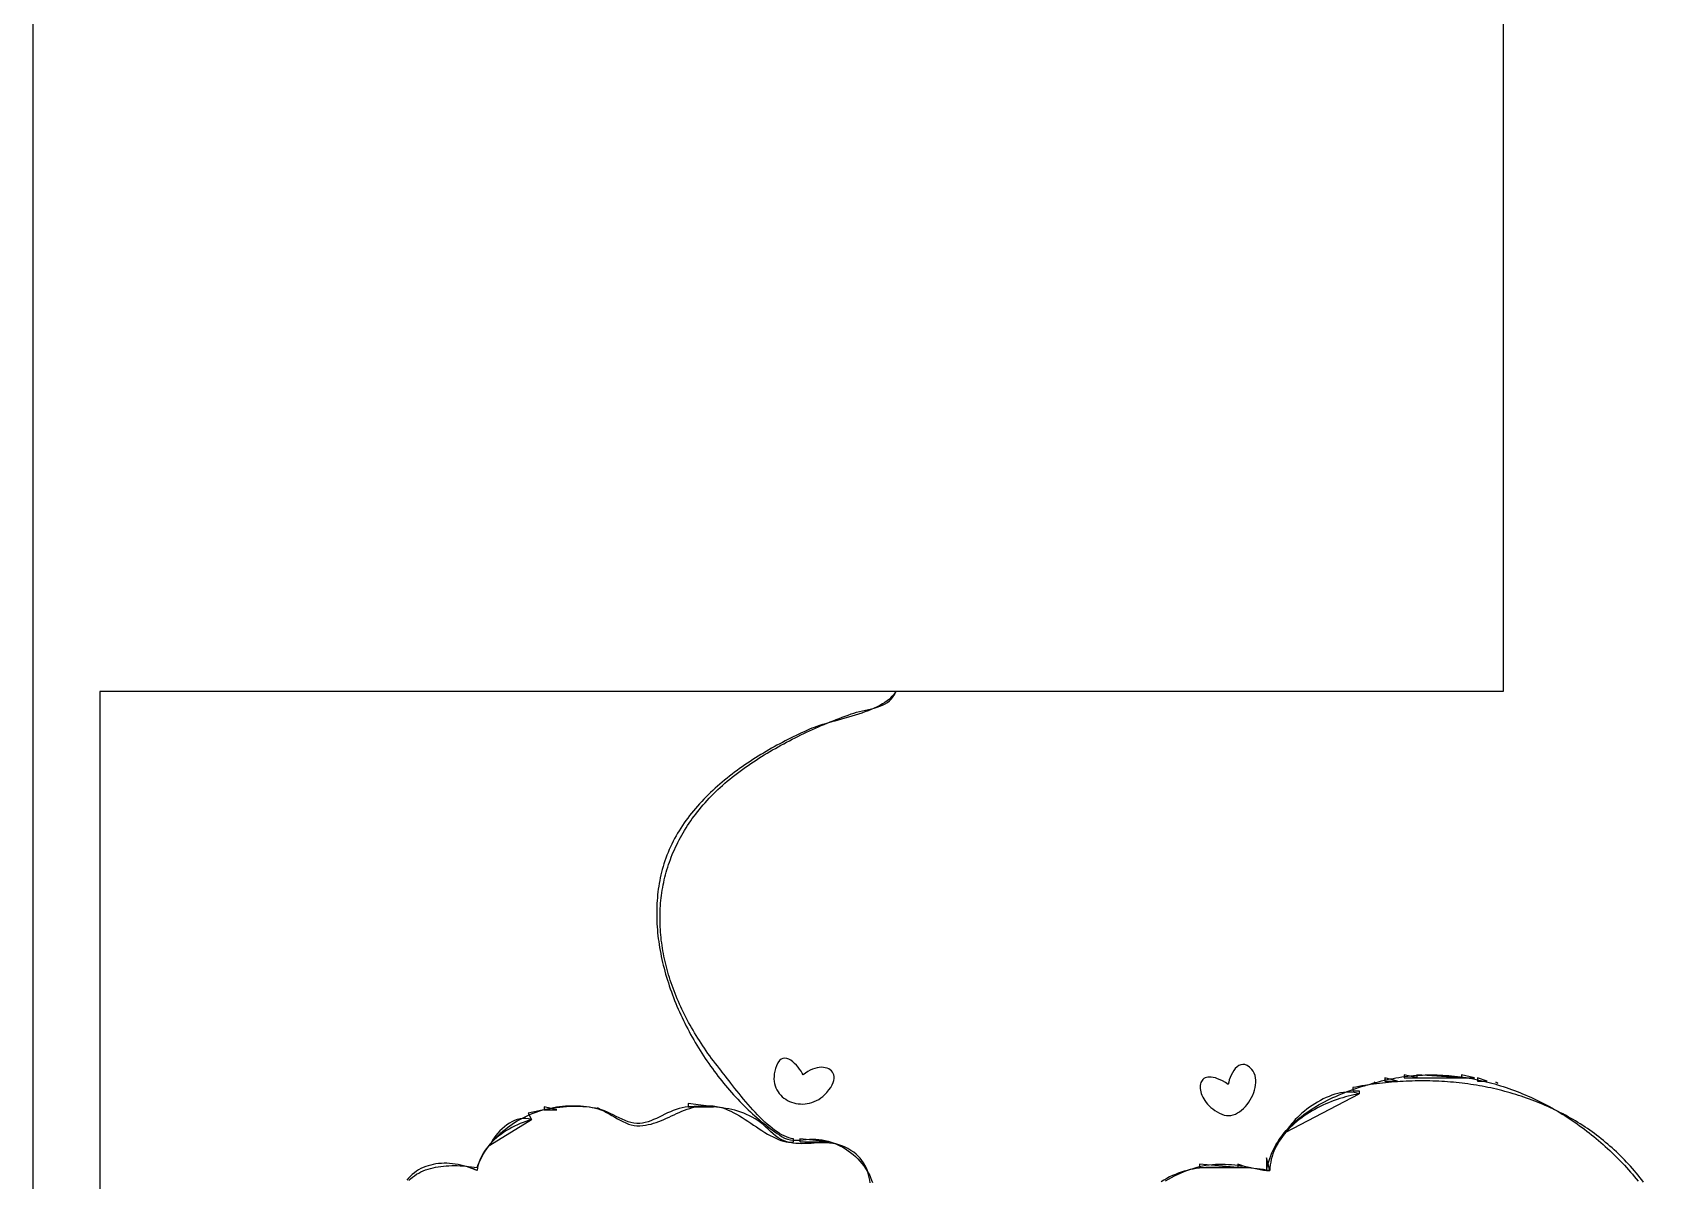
# Model space of a CAD drawing. Extents: x 0 to 1391, y 0 to 1579.
# Drawn here: x 0 to 513, y 635 to 994 of the extents above; entities that cross this region are included whole.
import ezdxf

# ---------------------------------------------------------------- set-up
doc = ezdxf.new("R2010")
doc.units = 0
for name, color, linetype in [('C13', 13, 'CONTINUOUS'), ('C133', 133, 'CONTINUOUS'), ('C141', 141, 'CONTINUOUS'), ('C143', 143, 'CONTINUOUS'), ('C15', 15, 'CONTINUOUS'), ('C17', 17, 'CONTINUOUS'), ('C250', 250, 'CONTINUOUS'), ('C251', 251, 'CONTINUOUS'), ('C252', 252, 'CONTINUOUS'), ('C253', 253, 'CONTINUOUS'), ('C254', 254, 'CONTINUOUS'), ('C27', 27, 'CONTINUOUS'), ('C7', 7, 'CONTINUOUS')]:
    doc.layers.add(name, color=color, linetype=linetype)

msp = doc.modelspace()

# ---------------------------------------------------------------- linework, layer by layer
at = {"layer": 'C13'}
for points in [[(205, 657.9598), (204.0535, 657.8706), (203.1193, 657.7032), (202.1962, 657.4679), (201.2834, 657.175), (200.3797, 656.8347), (199.4841, 656.4573), (198.5956, 656.0529), (197.7132, 655.632), (196.8359, 655.2047), (195.9626, 654.7813), (195.0924, 654.372), (194.2242, 653.9872), (193.3569, 653.637), (192.4897, 653.3318), (191.6214, 653.0817), (190.751, 652.8972), (189.8775, 652.7883), (189, 652.7654), (188.0764, 652.8481), (187.1524, 653.0359), (186.228, 653.3125), (185.3034, 653.6611), (184.3788, 654.0653), (183.4543, 654.5086), (182.5301, 654.9745), (181.6064, 655.4465), (180.6833, 655.908), (179.7609, 656.3426), (178.8395, 656.7337), (177.9191, 657.0648), (177, 657.3194), (176.0264, 657.524), (175.0438, 657.6941), (174.0532, 657.831), (173.0554, 657.9362), (172.0515, 658.0111), (171.0424, 658.057), (170.0292, 658.0754), (169.0128, 658.0677), (167.9942, 658.0353), (166.9744, 657.9795), (165.9544, 657.9017), (164.9351, 657.8035), (163.9176, 657.6861), (162.9028, 657.551), (161.8916, 657.3995), (160.8852, 657.2332), (159.8844, 657.0533), (158.8903, 656.8612), (157.9038, 656.6585), (156.9259, 656.4464), (155.9577, 656.2265), (155, 656)], [(253.9992, 645.4274), (253.0761, 645.8217), (252.1424, 646.1309), (251.1994, 646.3637), (250.2484, 646.5291), (249.2908, 646.6362), (248.3278, 646.6937), (247.3609, 646.7107), (246.3913, 646.6961), (245.4205, 646.6588), (244.4497, 646.6078), (243.4803, 646.552), (242.5136, 646.5003), (241.551, 646.4618), (240.5939, 646.4453), (239.6434, 646.4597), (238.701, 646.514), (237.7681, 646.6172), (236.8459, 646.7782), (235.9359, 647.006), (235.0393, 647.3094), (234.113, 647.7338), (233.236, 648.256), (232.3988, 648.8575), (231.5917, 649.5193), (230.8053, 650.2229), (230.0299, 650.9494), (229.2561, 651.6801), (228.4743, 652.3964), (227.6749, 653.0794), (226.8484, 653.7104), (225.9853, 654.2708), (225.1102, 654.7591), (224.2227, 655.2065), (223.3236, 655.6145), (222.4136, 655.9847), (221.4934, 656.3187), (220.5637, 656.6179), (219.6254, 656.884), (218.679, 657.1185), (217.7254, 657.323), (216.7652, 657.499), (215.7993, 657.6481), (214.8283, 657.7719), (213.8529, 657.8719), (212.8739, 657.9497), (211.8921, 658.0069), (210.9081, 658.0449), (209.9227, 658.0655), (208.9366, 658.07), (207.9505, 658.0602), (206.9652, 658.0375), (205.9815, 658.0035), (205, 657.9599)], [(155, 656), (156, 654), (155.1264, 653.7292), (154.2485, 653.4293), (153.3688, 653.1005), (152.4903, 652.743), (151.6157, 652.357), (150.7476, 651.9426), (149.8888, 651.5), (149.0421, 651.0295), (148.2103, 650.5312), (147.396, 650.0054), (146.6021, 649.4522), (145.8312, 648.8717), (145.0861, 648.2643), (144.3696, 647.6302), (143.6844, 646.9694), (143.0333, 646.2821), (142.419, 645.5687), (141.8443, 644.8293), (141.3118, 644.064), (140.8244, 643.2731), (140.3848, 642.4567), (139.9957, 641.6151), (139.66, 640.7484), (139.3803, 639.8569), (139.1593, 638.9406), (139, 638), (138.1791, 638.3652), (137.3452, 638.7009), (136.5, 639.0067), (135.6454, 639.2817), (134.7831, 639.5254), (133.9149, 639.737), (133.0428, 639.916), (132.1686, 640.0617), (131.294, 640.1735), (130.4208, 640.2507), (129.551, 640.2927), (128.6863, 640.2987), (127.8286, 640.2683), (126.9796, 640.2007), (126.1412, 640.0952), (125.3153, 639.9513), (124.5036, 639.7683), (123.708, 639.5455), (122.9302, 639.2823), (122.1722, 638.9781), (121.4358, 638.6321), (120.7226, 638.2439), (120.0347, 637.8126), (119.3738, 637.3377), (118.7417, 636.8185), (118.1403, 636.2544), (117.5714, 635.6447), (117.0368, 634.9888)], [(262.0253, 634.2219), (261.8726, 635.0661), (261.6982, 635.8942), (261.4968, 636.7054), (261.2631, 637.4991), (260.9917, 638.2747), (260.6774, 639.0315), (260.3147, 639.769), (259.8985, 640.4864), (259.4233, 641.1831), (258.8838, 641.8585), (258.2747, 642.512), (257.5907, 643.1428), (256.8265, 643.7504), (255.9767, 644.3342), (255.036, 644.8934), (253.9992, 645.4275)]]:
    msp.add_lwpolyline(points, dxfattribs=at)
at = {"layer": 'C133'}
msp.add_lwpolyline([(447, 668), (447, 667), (451, 667), (447, 668)], dxfattribs=at)
at = {"layer": 'C141'}
for points in [[(460, 1058), (460, 788), (270, 788), (269.6042, 787.3602), (269.1349, 786.7493), (268.5964, 786.1661), (267.9928, 785.6093), (267.3287, 785.0778), (266.6084, 784.5702), (265.8361, 784.0855), (265.0162, 783.6224), (264.1531, 783.1796), (263.251, 782.756), (262.3144, 782.3504), (261.3475, 781.9615), (260.3548, 781.5881), (259.3405, 781.229), (258.3089, 780.883), (257.2645, 780.5489), (256.2115, 780.2255), (255.1543, 779.9115), (254.0972, 779.6058), (253.0445, 779.3071), (252.0007, 779.0142), (250.97, 778.7259), (249.9567, 778.441), (248.9653, 778.1583), (248, 777.8765), (247.0651, 777.5945), (246.1651, 777.311), (245.3043, 777.0248), (244.4869, 776.7347), (243.7173, 776.4395), (243, 776.1381), (242.1613, 775.7641), (241.3196, 775.3823), (240.4753, 774.9929), (239.6288, 774.5956), (238.7803, 774.1906), (237.9302, 773.7778), (237.079, 773.3571), (236.2268, 772.9286), (235.3742, 772.4923), (234.5214, 772.0481), (233.6688, 771.5959), (232.8168, 771.1359), (231.9656, 770.6679), (231.1158, 770.1919), (230.2675, 769.708), (229.4212, 769.2161), (228.5773, 768.7162), (227.736, 768.2082), (226.8977, 767.6922), (226.0629, 767.1681), (225.2317, 766.6359), (224.4047, 766.0956), (223.5821, 765.5472), (222.7643, 764.9906), (221.9517, 764.4258), (221.1446, 763.8529), (220.3434, 763.2718), (219.5483, 762.6824), (218.7599, 762.0848), (217.9783, 761.4789), (217.2041, 760.8647), (216.4374, 760.2422), (215.6788, 759.6115), (214.9285, 758.9723), (214.1869, 758.3248), (213.4544, 757.6689), (212.7312, 757.0047), (212.0179, 756.332), (211.3146, 755.6508), (210.6218, 754.9612), (209.9398, 754.2631), (209.269, 753.5566), (208.6097, 752.8415), (207.9623, 752.1179), (207.3271, 751.3857), (206.7045, 750.6449), (206.0949, 749.8956), (205.4986, 749.1376), (204.9159, 748.3711), (204.3472, 747.5958), (203.7929, 746.8119), (203.2533, 746.0193), (202.7288, 745.218), (202.2197, 744.408), (201.7263, 743.5892), (201.2491, 742.7617), (200.7884, 741.9254), (200.3445, 741.0802), (199.9178, 740.2263), (199.5087, 739.3635), (199.1174, 738.4918), (198.7444, 737.6113), (198.39, 736.7219), (198.0546, 735.8235), (197.7385, 734.9162), (197.4421, 734), (197.1841, 733.1422), (196.9426, 732.2798), (196.7172, 731.4129), (196.508, 730.5417), (196.3147, 729.6663), (196.1372, 728.7869), (195.9754, 727.9037), (195.8291, 727.0168), (195.6983, 726.1263), (195.5827, 725.2325), (195.4823, 724.3355), (195.3969, 723.4354), (195.3263, 722.5325), (195.2705, 721.6269), (195.2293, 720.7186), (195.2025, 719.808), (195.1901, 718.8952), (195.1918, 717.9802), (195.2077, 717.0634), (195.2374, 716.1448), (195.2809, 715.2246), (195.3381, 714.303), (195.4088, 713.3801), (195.4928, 712.4561), (195.5901, 711.5311), (195.7005, 710.6053), (195.8239, 709.6789), (195.9602, 708.7521), (196.1091, 707.8249), (196.2706, 706.8976), (196.4445, 705.9703), (196.6307, 705.0431), (196.8291, 704.1163), (197.0395, 703.19), (197.2618, 702.2644), (197.4958, 701.3396), (197.7415, 700.4157), (197.9986, 699.493), (198.2671, 698.5716), (198.5468, 697.6516), (198.8376, 696.7333), (199.1393, 695.8167), (199.4518, 694.9021), (199.775, 693.9896), (200.1087, 693.0793), (200.4529, 692.1715), (200.8072, 691.2662), (201.1718, 690.3637), (201.5463, 689.4641), (201.9306, 688.5676), (202.3247, 687.6743), (202.7284, 686.7844), (203.1415, 685.898), (203.5639, 685.0153), (203.9955, 684.1365), (204.4362, 683.2618), (204.8857, 682.3912), (205.3441, 681.525), (205.811, 680.6633), (206.2865, 679.8063), (206.7704, 678.9541), (207.2624, 678.1069), (207.7626, 677.2648), (208.2707, 676.4281), (208.7867, 675.5968), (209.3103, 674.7712), (209.8415, 673.9514), (210.3801, 673.1376), (210.926, 672.3298), (211.4791, 671.5284), (212.0391, 670.7334), (212.606, 669.945), (213.1797, 669.1633), (213.76, 668.3886), (214.3467, 667.621), (214.9398, 666.8606), (215.5391, 666.1076), (216.1444, 665.3622), (216.7557, 664.6245), (217.3727, 663.8947), (217.9955, 663.1729), (218.6237, 662.4594), (219.2573, 661.7542), (219.8962, 661.0576), (220.5402, 660.3696), (221.1892, 659.6905), (221.843, 659.0204), (222.5015, 658.3595), (223.1646, 657.708), (223.8321, 657.0659), (224.5039, 656.4335), (225.1799, 655.8109), (225.86, 655.1982), (226.5439, 654.5958), (227.2316, 654.0036), (227.9229, 653.4218), (228.6177, 652.8507), (229.3158, 652.2904), (230.0172, 651.741), (230.7217, 651.2028), (231.4291, 650.6757), (232.1393, 650.1602), (232.8522, 649.6562), (233.5676, 649.1639), (234.2855, 648.6836)], [(21, 788), (21, 580)], [(256, 780.9459), (256.8414, 781.2254), (257.7178, 781.4745), (258.6212, 781.7015), (259.5435, 781.9143), (260.4768, 782.1213), (261.4133, 782.3307), (262.3449, 782.5505), (263.2638, 782.789), (264.1619, 783.0543), (265.0312, 783.3547), (265.864, 783.6982), (266.6522, 784.0932), (267.3878, 784.5477), (268.063, 785.07), (268.6697, 785.6681), (269.2001, 786.3504), (269.6462, 787.125), (270, 788), (21, 788)], [(189, 652.0701), (189.9219, 652.0759), (190.8223, 652.1365), (191.7031, 652.2474), (192.5662, 652.404), (193.4135, 652.602), (194.2469, 652.8368), (195.0682, 653.1039), (195.8795, 653.3989), (196.6824, 653.7173), (197.4791, 654.0546), (198.2713, 654.4063), (199.0609, 654.768), (199.8499, 655.1351), (200.6401, 655.5032), (201.4335, 655.8677), (202.2319, 656.2244), (203.0373, 656.5685), (203.8514, 656.8957), (204.6763, 657.2014), (205.5138, 657.4813), (206.3659, 657.7307), (207.2343, 657.9453), (208.121, 658.1205), (209.028, 658.2519), (209.957, 658.335), (210.91, 658.3653), (211.8889, 658.3383), (212.8956, 658.2495), (213.932, 658.0945), (215, 657.8688), (215.8464, 657.6323), (216.7012, 657.3344), (217.5633, 656.9812), (218.4318, 656.5782), (219.3058, 656.1314), (220.1843, 655.6466), (221.0663, 655.1296), (221.951, 654.5863), (222.8373, 654.0224), (223.7244, 653.4437), (224.6112, 652.8562), (225.4969, 652.2657), (226.3805, 651.6779), (227.261, 651.0986), (228.1375, 650.5338), (229.0091, 649.9892), (229.8748, 649.4707), (230.7337, 648.9841), (231.5848, 648.5351), (232.4271, 648.1297), (233.2598, 647.7737), (234.0819, 647.4728), (234.8924, 647.2329), (235.6904, 647.0599), (236.475, 646.9595), (237.2451, 646.9376), (238, 647), (238, 648), (237.2933, 648.1142), (236.5749, 648.2988), (235.8459, 648.5501), (235.1077, 648.8645), (234.3615, 649.2386), (233.6084, 649.6687), (232.8499, 650.1513), (232.087, 650.6828), (231.321, 651.2596), (230.5532, 651.8783), (229.7849, 652.5351), (229.0172, 653.2267), (228.2514, 653.9493), (227.4887, 654.6995), (226.7305, 655.4736), (225.9778, 656.2682), (225.2321, 657.0796), (224.4944, 657.9043), (223.7661, 658.7388), (223.0483, 659.5794), (222.3425, 660.4226), (221.6497, 661.2648), (220.9712, 662.1025), (220.3082, 662.9321), (219.6621, 663.7501), (219.034, 664.5529), (218.4252, 665.3369), (217.8369, 666.0986), (217.2704, 666.8343), (216.7269, 667.5406), (216.2076, 668.2139), (215.7138, 668.8506), (215.2468, 669.4471), (214.8078, 670), (214.1892, 670.779), (213.5803, 671.5608), (212.981, 672.3453), (212.3914, 673.1325), (211.8115, 673.9222), (211.2415, 674.7144), (210.6813, 675.5091), (210.1309, 676.3061), (209.5905, 677.1054), (209.06, 677.9069), (208.5396, 678.7105), (208.0293, 679.5162), (207.529, 680.3239), (207.0389, 681.1336), (206.559, 681.9451), (206.0894, 682.7584), (205.63, 683.5735), (205.181, 684.3902), (204.7424, 685.2085), (204.3143, 686.0283), (203.8966, 686.8495), (203.4894, 687.6722), (203.0928, 688.4961), (202.7069, 689.3213), (202.3315, 690.1476), (201.967, 690.9751), (201.6131, 691.8035), (201.2701, 692.6329), (200.9379, 693.4632), (200.6167, 694.2944), (200.3063, 695.1262), (200.007, 695.9588), (199.7187, 696.7919), (199.4415, 697.6256), (199.1754, 698.4598), (198.9204, 699.2944), (198.6768, 700.1292), (198.4443, 700.9644), (198.2232, 701.7997), (198.0135, 702.6352), (197.8151, 703.4707), (197.6282, 704.3062), (197.4528, 705.1416), (197.289, 705.9768), (197.1367, 706.8118), (196.9961, 707.6465), (196.8672, 708.4808), (196.75, 709.3147), (196.6445, 710.1481), (196.5509, 710.9808), (196.4692, 711.813), (196.3994, 712.6444), (196.3415, 713.475), (196.2956, 714.3048), (196.2619, 715.1337), (196.2402, 715.9615), (196.2306, 716.7883), (196.2332, 717.6139), (196.2481, 718.4383), (196.2753, 719.2615), (196.3148, 720.0833), (196.3667, 720.9037), (196.431, 721.7225), (196.5077, 722.5399), (196.597, 723.3556), (196.6988, 724.1696), (196.8133, 724.9818), (196.9404, 725.7922), (197.0802, 726.6007), (197.2328, 727.4072), (197.3981, 728.2116), (197.5763, 729.014), (197.7674, 729.8141), (197.9714, 730.612), (198.1884, 731.4076), (198.4184, 732.2008), (198.6615, 732.9915), (198.9177, 733.7796), (199.1871, 734.5652), (199.4697, 735.3481), (199.7655, 736.1282), (200.0746, 736.9055), (200.3971, 737.6799), (200.733, 738.4514), (201.0823, 739.2198), (201.4452, 739.9852), (201.8215, 740.7474), (202.2114, 741.5063), (202.615, 742.262), (203.0322, 743.0142), (203.4631, 743.763), (203.9078, 744.5083), (204.3664, 745.2501), (204.8387, 745.9881), (205.325, 746.7224), (205.8252, 747.453), (206.3395, 748.1797), (206.8677, 748.9024), (207.4101, 749.6211), (207.9666, 750.3358), (208.5373, 751.0463), (209.1222, 751.7526), (209.7213, 752.4546), (210.3348, 753.1523), (210.9627, 753.8455), (211.605, 754.5342), (212.2617, 755.2184), (212.9329, 755.8979), (213.6187, 756.5728), (214.3191, 757.2428), (215.0341, 757.9081), (215.7638, 758.5684), (216.5083, 759.2237), (217.2675, 759.874), (218.0416, 760.5191), (218.8305, 761.159), (219.6344, 761.7937), (220.4532, 762.4231), (221.287, 763.047), (222.1359, 763.6655), (223, 764.2785), (223.823, 764.8491), (224.651, 765.4124), (225.484, 765.9683), (226.3218, 766.517), (227.1644, 767.0585), (228.0116, 767.5929), (228.8632, 768.1202), (229.7193, 768.6405), (230.5798, 769.1538), (231.4444, 769.6602), (232.3131, 770.1598), (233.1858, 770.6526), (234.0624, 771.1387), (234.9428, 771.6181), (235.8269, 772.091), (236.7146, 772.5573), (237.6058, 773.0171), (238.5003, 773.4705), (239.3981, 773.9176), (240.2991, 774.3583), (241.2031, 774.7928), (242.1101, 775.2212), (243.02, 775.6434), (243.9326, 776.0596), (244.8479, 776.4697), (245.7657, 776.874), (246.6859, 777.2723), (247.6085, 777.6649), (248.5334, 778.0517), (249.4603, 778.4328), (250.3893, 778.8082), (251.3202, 779.1781), (252.2529, 779.5425), (253.1874, 779.9014), (254.1234, 780.2549), (255.061, 780.6031), (256, 780.946)], [(354.411, 634.8087), (355.3135, 635.3408), (356.2327, 635.8501), (357.167, 636.3356), (358.1149, 636.7963), (359.0749, 637.2315), (360.0454, 637.6401), (361.0247, 638.0212), (362.0114, 638.374), (363.0038, 638.6973), (364.0004, 638.9905), (364.9996, 639.2524), (366, 639.4822), (367.0163, 639.6771), (368.0299, 639.8293), (369.041, 639.9411), (370.0497, 640.015), (371.0563, 640.0533), (372.0607, 640.0585), (373.0633, 640.0329), (374.0642, 639.9791), (375.0636, 639.8993), (376.0615, 639.796), (377.0582, 639.6717), (378.0538, 639.5286), (379.0486, 639.3692), (380.0425, 639.196), (381.036, 639.0113), (382.0289, 638.8175), (383.0217, 638.6171), (384.0143, 638.4124), (385.007, 638.2059), (386, 638), (386.1931, 638.9739), (386.4207, 639.9271), (386.6819, 640.8597), (386.9759, 641.7719), (387.3018, 642.6641), (387.6587, 643.5363), (388.0457, 644.389), (388.4621, 645.2223), (388.907, 646.0364), (389.3794, 646.8316), (389.8785, 647.6081), (390.4035, 648.3661), (390.9535, 649.106), (391.5277, 649.8279), (392.1251, 650.532), (392.7449, 651.2187), (393.3863, 651.8881), (394.0483, 652.5404), (394.7302, 653.176), (395.4311, 653.795), (396.15, 654.3978), (396.8862, 654.9844), (397.6388, 655.5552), (398.4069, 656.1104), (399.1897, 656.6502), (399.9862, 657.1749), (400.7957, 657.6847), (401.6172, 658.1799), (402.45, 658.6606), (403.2931, 659.1271), (404.1456, 659.5797), (405.0068, 660.0186), (405.8758, 660.444), (406.7517, 660.8562), (407.6335, 661.2554), (408.5206, 661.6418), (409.412, 662.0157), (410.3068, 662.3773), (411.2042, 662.7268), (412.1034, 663.0646), (413.0034, 663.3907), (413.9034, 663.7055), (414.8025, 664.0092), (415.6999, 664.3021), (416.5947, 664.5843), (417.4861, 664.8561), (418.3732, 665.1177), (419.2551, 665.3694), (420.131, 665.6115), (421, 665.8441), (421.9111, 666.0769), (422.8232, 666.2958), (423.7364, 666.5009), (424.6504, 666.6922), (425.5652, 666.8697), (426.4807, 667.0337), (427.3969, 667.1842), (428.3135, 667.3212), (429.2306, 667.4448), (430.148, 667.5552), (431.0657, 667.6525), (431.9835, 667.7366), (432.9014, 667.8077), (433.8193, 667.8659), (434.737, 667.9113), (435.6546, 667.9439), (436.5719, 667.9639), (437.4888, 667.9713), (438.4052, 667.9662), (439.3211, 667.9487), (440.2363, 667.9188), (441.1508, 667.8768), (442.0644, 667.8226), (442.9772, 667.7563), (443.8889, 667.6781), (444.7995, 667.588), (445.7089, 667.486), (446.617, 667.3724), (447.5238, 667.2471), (448.4291, 667.1103), (449.3329, 666.962), (450.235, 666.8024), (451.1354, 666.6315), (452.0339, 666.4493), (452.9306, 666.2561), (453.8252, 666.0518), (454.7178, 665.8366), (455.6081, 665.6106), (456.4962, 665.3737), (457.382, 665.1262), (458.2653, 664.8681), (459.146, 664.5995), (460.0241, 664.3204), (460.8995, 664.0311), (461.7721, 663.7314), (462.6417, 663.4216), (463.5084, 663.1017), (464.372, 662.7718), (465.2324, 662.432), (466.0896, 662.0824), (466.9434, 661.7231), (467.7937, 661.3541), (468.6405, 660.9755), (469.4837, 660.5875), (470.3232, 660.19), (471.1589, 659.7833), (471.9907, 659.3673), (472.8185, 658.9422), (473.6422, 658.5081), (474.4618, 658.0649), (475.2771, 657.613), (476.088, 657.1522), (476.8945, 656.6827), (477.6965, 656.2046), (478.4939, 655.718), (479.2866, 655.2229), (480.0745, 654.7194), (480.8575, 654.2077), (481.6355, 653.6878), (482.4085, 653.1598), (483.1763, 652.6238), (483.9388, 652.0798), (484.696, 651.528), (485.4478, 650.9685), (486.1941, 650.4012), (486.9348, 649.8264), (487.6697, 649.2441), (488.3989, 648.6544), (489.1222, 648.0573), (489.8396, 647.453), (490.5508, 646.8416), (491.256, 646.223), (491.9549, 645.5975), (492.6474, 644.9651), (493.3336, 644.3259), (494.0132, 643.6799), (494.6863, 643.0274), (495.3526, 642.3682), (496.0122, 641.7026), (496.6649, 641.0306), (497.3107, 640.3523), (497.9494, 639.6678), (498.581, 638.9772), (499.2053, 638.2806), (499.8223, 637.578), (500.4319, 636.8695), (501.034, 636.1552), (501.6286, 635.4353), (502.2154, 634.7097)], [(117.6414, 634.9343), (118.2128, 635.4708), (118.8112, 635.969), (119.4354, 636.43), (120.0842, 636.8546), (120.7564, 637.2441), (121.4507, 637.5993), (122.166, 637.9215), (122.901, 638.2115), (123.6546, 638.4704), (124.4254, 638.6993), (125.2124, 638.8992), (126.0142, 639.0712), (126.8296, 639.2162), (127.6575, 639.3353), (128.4967, 639.4296), (129.3458, 639.5001), (130.2038, 639.5478), (131.0693, 639.5737), (131.9412, 639.579), (132.8182, 639.5646), (133.6992, 639.5315), (134.583, 639.4809), (135.4682, 639.4136), (136.3537, 639.3309), (137.2383, 639.2337), (138.1208, 639.123), (139, 639), (139.3548, 639.8879), (139.7385, 640.7577), (140.1504, 641.6091), (140.5898, 642.4419), (141.0559, 643.2559), (141.5481, 644.0509), (142.0654, 644.8267), (142.6074, 645.583), (143.1731, 646.3198), (143.7619, 647.0368), (144.373, 647.7337), (145.0058, 648.4104), (145.6594, 649.0667), (146.3331, 649.7024), (147.0263, 650.3173), (147.7382, 650.9112), (148.468, 651.4838), (149.215, 652.035), (149.9785, 652.5646), (150.7577, 653.0724), (151.552, 653.5581), (152.3605, 654.0216), (153.1827, 654.4627), (154.0176, 654.8811), (154.8646, 655.2767), (155.723, 655.6493), (156.592, 655.9986), (157.4709, 656.3245), (158.359, 656.6268), (159.2555, 656.9052), (160.1597, 657.1595), (161.0709, 657.3896), (161.9883, 657.5953), (162.9112, 657.7763), (163.8389, 657.9325), (164.7706, 658.0636), (165.7056, 658.1695), (166.6432, 658.2499), (167.5827, 658.3046), (168.5232, 658.3335), (169.4642, 658.3363), (170.4048, 658.3129), (171.3443, 658.263), (172.282, 658.1864), (173.2171, 658.083), (174.149, 657.9525), (175.0768, 657.7947), (176, 657.6095), (176.8852, 657.3726), (177.762, 657.0563), (178.6316, 656.6745), (179.4954, 656.2411), (180.3548, 655.7702), (181.2111, 655.2757), (182.0656, 654.7716), (182.9197, 654.2719), (183.7747, 653.7905), (184.632, 653.3415), (185.493, 652.9387), (186.3589, 652.5962), (187.2311, 652.328), (188.111, 652.148), (189, 652.0702)], [(234.2854, 648.6836), (235.2023, 648.1741), (236.137, 647.8262), (237.0873, 647.615), (238.0511, 647.5156), (239.0263, 647.5031), (240.0109, 647.5525), (241.0027, 647.639), (241.9996, 647.7376), (242.9995, 647.8234), (244.0003, 647.8716), (245, 647.8572), (245.9699, 647.7766), (246.9353, 647.6412), (247.894, 647.4528), (248.8439, 647.2132), (249.7827, 646.924), (250.7084, 646.5871), (251.6188, 646.2043), (252.5118, 645.7771), (253.3852, 645.3076), (254.2369, 644.7973), (255.0647, 644.248), (255.8665, 643.6616), (256.6401, 643.0397), (257.3834, 642.3841), (258.0943, 641.6966), (258.7705, 640.979), (259.41, 640.233), (260.0107, 639.4603), (260.5703, 638.6627), (261.0867, 637.842), (261.5578, 637), (261.8256, 636.4555), (262.1115, 635.8098), (262.4124, 635.0713), (262.7257, 634.2485)]]:
    msp.add_lwpolyline(points, dxfattribs=at)
at = {"layer": 'C143'}
for points in [[(419.6667, 665.6667), (420.3333, 665.3333), (419.6667, 665.6667)], [(457.6667, 665.6667), (458.3333, 665.3333), (457.6667, 665.6667)], [(377, 640), (377, 639), (380, 639), (377, 640)]]:
    msp.add_lwpolyline(points, dxfattribs=at)
at = {"layer": 'C15'}
msp.add_lwpolyline([(143, 646), (156, 654), (155.1094, 654.2256), (154.22, 654.3301), (153.3354, 654.3215), (152.459, 654.2076), (151.5942, 653.9964), (150.7446, 653.6958), (149.9137, 653.3137), (149.1049, 652.8581), (148.3217, 652.3368), (147.5676, 651.7578), (146.8461, 651.1291), (146.1607, 650.4585), (145.5147, 649.754), (144.9118, 649.0235), (144.3554, 648.2749), (143.849, 647.5162), (143.396, 646.7552), (143, 646)], dxfattribs=at)
at = {"layer": 'C17'}
msp.add_lwpolyline([(392, 650), (415, 662), (414.2323, 662.2533), (413.4375, 662.4334), (412.6184, 662.5434), (411.7779, 662.5861), (410.919, 662.5647), (410.0446, 662.4822), (409.1575, 662.3415), (408.2608, 662.1457), (407.3573, 661.8978), (406.45, 661.6008), (405.5417, 661.2578), (404.6355, 660.8717), (403.7342, 660.4455), (402.8408, 659.9824), (401.9582, 659.4853), (401.0892, 658.9572), (400.2369, 658.4011), (399.4042, 657.8201), (398.5939, 657.2171), (397.809, 656.5952), (397.0524, 655.9575), (396.3271, 655.3068), (395.6359, 654.6463), (394.9819, 653.979), (394.3678, 653.3078), (393.7967, 652.6358), (393.2714, 651.966), (392.7949, 651.3014), (392.3701, 650.645), (392, 650)], dxfattribs=at)
at = {"layer": 'C250'}
for points in [[(433, 668), (433, 667), (447, 667), (433, 668)], [(365, 640), (365, 639), (377, 639), (365, 640)]]:
    msp.add_lwpolyline(points, dxfattribs=at)
at = {"layer": 'C251'}
for points in [[(423, 667), (423, 666), (427, 666), (423, 667)], [(429, 668), (429, 667), (433, 667), (429, 668)], [(452, 667), (452, 666), (455, 666), (452, 667)], [(160, 658), (160, 657), (164, 657), (160, 658)], [(386, 642), (386, 638), (387, 638), (386, 642)]]:
    msp.add_lwpolyline(points, dxfattribs=at)
at = {"layer": 'C252'}
for points in [[(176.6667, 657.6667), (177.3333, 657.3333), (176.6667, 657.6667)], [(240, 648), (240, 647), (249, 647), (240, 648)], [(137.6667, 638.6667), (138.3333, 638.3333), (137.6667, 638.6667)]]:
    msp.add_lwpolyline(points, dxfattribs=at)
at = {"layer": 'C253'}
msp.add_lwpolyline([(205, 659), (205, 658), (213, 658), (205, 659)], dxfattribs=at)
at = {"layer": 'C254'}
msp.add_lwpolyline([(374, 665), (373.0954, 665.5758), (372.2404, 666.0623), (371.4348, 666.4632), (370.6786, 666.7821), (369.9716, 667.0227), (369.3137, 667.1886), (368.7049, 667.2836), (368.1451, 667.3112), (367.6342, 667.2752), (367.1721, 667.1792), (366.7586, 667.0269), (366.3939, 666.8219), (366.0776, 666.5679), (365.8098, 666.2686), (365.5904, 665.9276), (365.4193, 665.5486), (365.2963, 665.1353), (365.2215, 664.6913), (365.1946, 664.2202), (365.2157, 663.7259), (365.2846, 663.2118), (365.4013, 662.6818), (365.5656, 662.1394), (365.7775, 661.5882), (366.0369, 661.0321), (366.3437, 660.4746), (366.6978, 659.9194), (367.0991, 659.3702), (367.5475, 658.8306), (368.0431, 658.3043), (368.5855, 657.795), (369.1748, 657.3063), (369.811, 656.8419), (370.4938, 656.4054), (371.2232, 656.0006), (371.9992, 655.6311), (372.7071, 655.3811), (373.4187, 655.2453), (374.1301, 655.2172), (374.8375, 655.2902), (375.5373, 655.4576), (376.2256, 655.7128), (376.8987, 656.0492), (377.5529, 656.4603), (378.1844, 656.9394), (378.7893, 657.4799), (379.3641, 658.0751), (379.9048, 658.7186), (380.4078, 659.4037), (380.8693, 660.1238), (381.2856, 660.8722), (381.6528, 661.6424), (381.9672, 662.4278), (382.2251, 663.2218), (382.4227, 664.0177), (382.5562, 664.8089), (382.622, 665.5889), (382.6161, 666.3511), (382.535, 667.0888), (382.3747, 667.7954), (382.1316, 668.4643), (381.8019, 669.089), (381.3819, 669.6628), (380.64, 670.4106), (379.9189, 670.9104), (379.2219, 671.1845), (378.5525, 671.2553), (377.9142, 671.1451), (377.3104, 670.8762), (376.7446, 670.4709), (376.2202, 669.9516), (375.7407, 669.3407), (375.3096, 668.6604), (374.9302, 667.933), (374.6061, 667.181), (374.3407, 666.4265), (374.1375, 665.6921), (374, 665)], dxfattribs=at)
at = {"layer": 'C27'}
for points in [[(413, 664), (413, 663), (415, 663), (415, 662), (414.1564, 661.8627), (413.3023, 661.7023), (412.4392, 661.519), (411.5685, 661.313), (410.6916, 661.0845), (409.81, 660.8338), (408.9252, 660.5611), (408.0384, 660.2666), (407.1513, 659.9505), (406.2651, 659.6131), (405.3815, 659.2546), (404.5017, 658.8752), (403.6272, 658.4751), (402.7595, 658.0547), (401.9001, 657.614), (401.0502, 657.1534), (400.2115, 656.6731), (399.3852, 656.1732), (398.573, 655.654), (397.7761, 655.1158), (396.996, 654.5588), (396.2342, 653.9831), (395.4921, 653.3891), (394.7711, 652.7769), (394.0727, 652.1468), (393.3983, 651.4991), (392.7494, 650.8338), (392.1274, 650.1513), (391.5336, 649.4518), (390.9697, 648.7355), (390.4369, 648.0027), (389.9367, 647.2535), (389.4707, 646.4882), (389.0401, 645.7071), (388.6465, 644.9103), (388.2913, 644.0981), (387.9758, 643.2707), (387.7017, 642.4283), (387.4702, 641.5712), (387.2829, 640.6996), (387.1411, 639.8137), (387.0463, 638.9137), (387, 638), (386.0046, 638.1744), (385.0093, 638.3289), (384.0138, 638.4647), (383.0182, 638.5827), (382.0222, 638.6843), (381.0258, 638.7703), (380.029, 638.8421), (379.0317, 638.9007), (378.0337, 638.9472), (377.035, 638.9828), (376.0354, 639.0086), (375.035, 639.0257), (374.0336, 639.0352), (373.0312, 639.0383), (372.0276, 639.036), (371.0227, 639.0295), (370.0166, 639.0199), (369.009, 639.0084), (368, 638.9961), (366.9719, 638.9667), (365.9611, 638.9042), (364.9664, 638.8085), (363.9866, 638.6796), (363.0208, 638.5174), (362.0678, 638.322), (361.1265, 638.0932), (360.1958, 637.8311), (359.2746, 637.5357), (358.3618, 637.2069), (357.4563, 636.8446), (356.557, 636.449), (355.6628, 636.0199), (354.7727, 635.5573), (353.8854, 635.0612), (353, 634.5316)], [(503.9293, 634.402), (503.3681, 635.1386), (502.7993, 635.8663), (502.2232, 636.5848), (501.6397, 637.2944), (501.049, 637.9949), (500.451, 638.6864), (499.846, 639.3689), (499.2339, 640.0425), (498.6149, 640.7071), (497.989, 641.3627), (497.3564, 642.0094), (496.717, 642.6472), (496.0709, 643.2761), (495.4183, 643.8961), (494.7592, 644.5073), (494.0937, 645.1095), (493.4219, 645.703), (492.7438, 646.2876), (492.0595, 646.8633), (491.3691, 647.4303), (490.6727, 647.9885), (489.9703, 648.5379), (489.2621, 649.0785), (488.5481, 649.6104), (487.8284, 650.1336), (487.103, 650.648), (486.372, 651.1537), (485.6356, 651.6508), (484.8938, 652.1391), (484.1466, 652.6188), (483.3942, 653.0899), (482.6366, 653.5523), (481.8739, 654.0061), (481.1062, 654.4513), (480.3335, 654.8879), (479.5559, 655.3159), (478.7736, 655.7353), (477.9866, 656.1462), (477.1949, 656.5486), (476.3986, 656.9424), (475.5979, 657.3278), (474.7927, 657.7046), (473.9833, 658.073), (473.1696, 658.4329), (472.3517, 658.7843), (471.5297, 659.1273), (470.7036, 659.4619), (469.8737, 659.7881), (469.0398, 660.1058), (468.2022, 660.4152), (467.3609, 660.7162), (466.5159, 661.0089), (465.6674, 661.2933), (464.8154, 661.5693), (463.9599, 661.837), (463.1012, 662.0964), (462.2392, 662.3475), (461.374, 662.5903), (460.5057, 662.8249), (459.6345, 663.0513), (458.7602, 663.2694), (457.8831, 663.4794), (457.0032, 663.6811), (456.1206, 663.8746), (455.2354, 664.06), (454.3476, 664.2372), (453.4573, 664.4063), (452.5647, 664.5672), (451.6697, 664.7201), (450.7724, 664.8648), (449.873, 665.0014), (448.9715, 665.13), (448.068, 665.2505), (447.1625, 665.363), (446.2551, 665.4675), (445.346, 665.5639), (444.4352, 665.6524), (443.5227, 665.7328), (442.6087, 665.8053), (441.6932, 665.8698), (440.7763, 665.9264), (439.8581, 665.975), (438.9386, 666.0158), (438.018, 666.0486), (437.0962, 666.0735), (436.1735, 666.0906), (435.2498, 666.0998), (434.3252, 666.1012), (433.3999, 666.0947), (432.4738, 666.0805), (431.5472, 666.0584), (430.6199, 666.0285), (429.6922, 665.9909), (428.7641, 665.9455), (427.8357, 665.8923), (426.907, 665.8314), (425.9782, 665.7628), (425.0493, 665.6865), (424.1203, 665.6025), (423.1914, 665.5109), (422.2627, 665.4115), (421.3342, 665.3045), (420.4059, 665.1899), (419.4781, 665.0677), (418.5507, 664.9379), (417.6238, 664.8004), (416.6975, 664.6554), (415.7719, 664.5029), (414.8471, 664.3428), (413.9231, 664.1751), (413, 664)]]:
    msp.add_lwpolyline(points, dxfattribs=at)
at = {"layer": 'C7'}
for points in [[(0, 1579), (0, 0), (1391, 0), (1391, 1579), (0, 1579)], [(241, 668), (240.7118, 668.5445), (240.3494, 669.1366), (239.9218, 669.7557), (239.4384, 670.381), (238.9084, 670.9919), (238.341, 671.5677), (237.7455, 672.0877), (237.131, 672.5313), (236.5069, 672.8778), (235.8824, 673.1065), (235.2667, 673.1967), (234.669, 673.1278), (234.0986, 672.879), (233.5647, 672.4298), (233.0766, 671.7594), (232.6435, 670.8472), (232.3394, 669.9669), (232.1152, 669.1105), (231.9678, 668.2792), (231.8938, 667.4742), (231.8901, 666.6969), (231.9534, 665.9484), (232.0805, 665.23), (232.2681, 664.5431), (232.5131, 663.8888), (232.8122, 663.2684), (233.1621, 662.6831), (233.5597, 662.1343), (234.0017, 661.6232), (234.4849, 661.1511), (235.0061, 660.7192), (235.562, 660.3287), (236.1494, 659.981), (236.765, 659.6773), (237.4057, 659.4188), (238.0682, 659.2069), (238.7493, 659.0428), (239.4457, 658.9276), (240.1543, 658.8628), (240.8718, 658.8496), (241.5949, 658.8892), (242.3204, 658.9828), (243.0452, 659.1318), (243.766, 659.3374), (244.4795, 659.6009), (245.1825, 659.9235), (245.8718, 660.3065), (246.5442, 660.7511), (247.1964, 661.2587), (247.8252, 661.8304), (248.4274, 662.4676)], [(248.4274, 662.4675), (249.0988, 663.2904), (249.644, 664.0781), (250.0688, 664.8286), (250.3793, 665.5399), (250.5813, 666.2102), (250.6808, 666.8374), (250.6837, 667.4197), (250.596, 667.955), (250.4236, 668.4415), (250.1725, 668.8772), (249.8486, 669.2602), (249.4579, 669.5885), (249.0063, 669.8603), (248.4997, 670.0734), (247.9441, 670.2261), (247.3454, 670.3164), (246.7096, 670.3423), (246.0426, 670.302), (245.3504, 670.1933), (244.6389, 670.0145), (243.914, 669.7636), (243.1818, 669.4386), (242.448, 669.0377), (241.7188, 668.5587), (241, 668)]]:
    msp.add_lwpolyline(points, dxfattribs=at)

doc.saveas('drawing.dxf')
